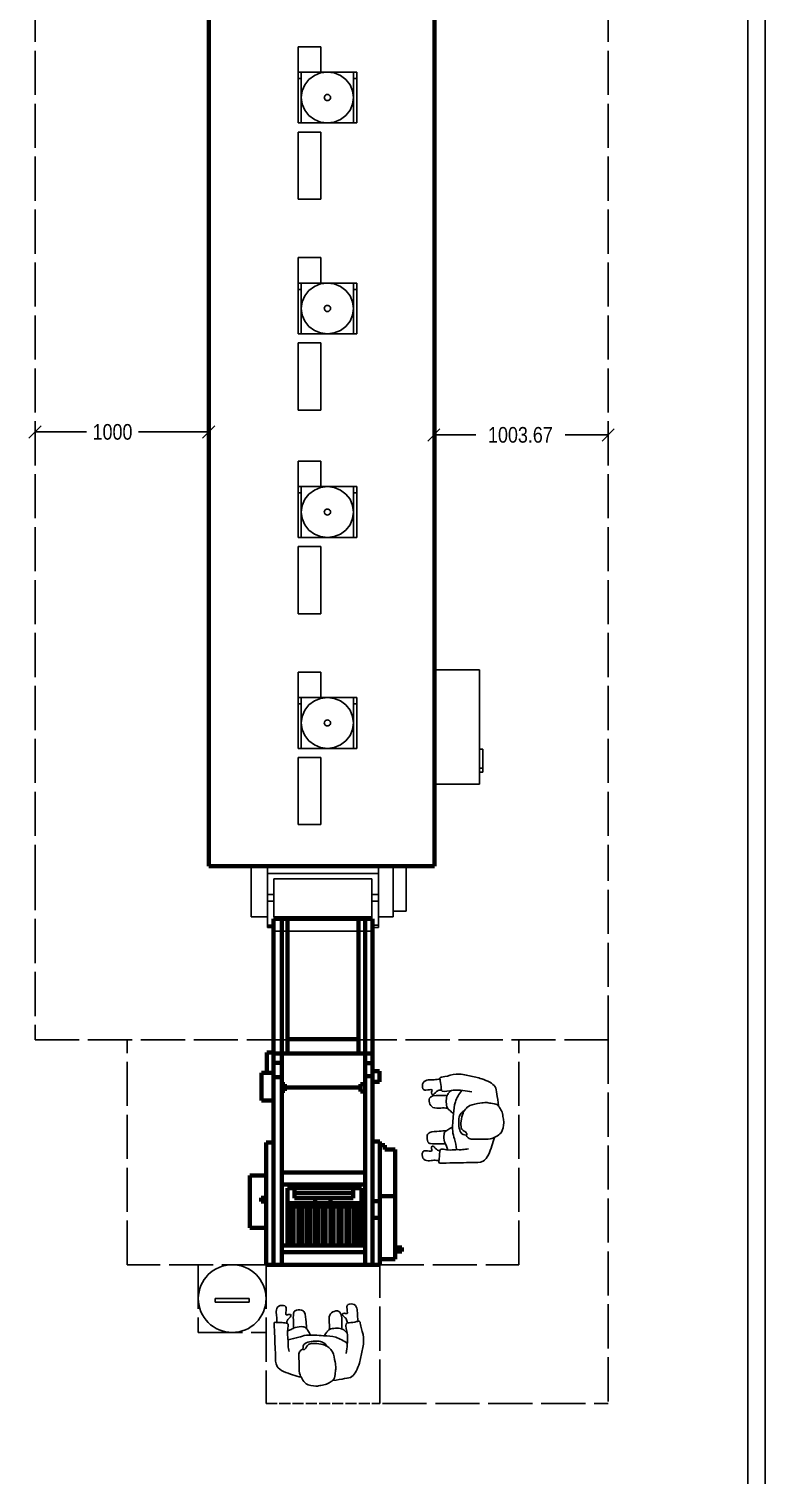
# Model space of a CAD drawing. Header units: millimetres. Extents: x -9564 to 100419, y -25359 to 24346.
# Drawn here: x 43816 to 48054, y -16585 to -8256 of the extents above; entities that cross this region are included whole.
import ezdxf

# ---------------------------------------------------------------- set-up
doc = ezdxf.new("R2010")
doc.units = ezdxf.units.MM
doc.header["$LTSCALE"] = 100
doc.linetypes.add('DASHED2', pattern=[0.762, 0.635, -0.127])
doc.linetypes.add('DASHEDX2', pattern=[3.048, 2.54, -0.508])
for name, color, linetype in [('Area circulacion', 50, 'DASHEDX2'), ('Area proceso', 90, 'DASHEDX2'), ('Cotas secundarias', 81, 'Continuous'), ('Maquinas', 200, 'Continuous'), ('Personal', 20, 'Continuous'), ('Transporte semielaborado', 30, 'Continuous')]:
    doc.layers.add(name, color=color, linetype=linetype)
doc.styles.add('OpenSansCondensed-Light', font='OpenSansCondensed-Light.ttf')
doc.dimstyles.new('Cotas Mateo', dxfattribs={"dimtxt": 90, "dimasz": 70, "dimexe": 0.375, "dimexo": 0.125, "dimgap": 0.1, "dimtad": 1, "dimzin": 12, "dimdsep": 46, "dimtxsty": 'OpenSansCondensed-Light', "dimblk": 'OBLIQUE', "dimcen": 2.5, "dimazin": 3, "dimtfac": 0.5, "dimtmove": 2, "dimatfit": 3, "dimarcsym": 0})

# ---------------------------------------------------------------- blocks, each defined once
blk = doc.blocks.new('pa17-16')
for points, knots in [([(5.5575, 2.4391), (5.5549, 2.4218), (5.5525, 2.3852), (5.5491, 2.3329), (5.5712, 2.2599), (5.5431, 2.2589), (5.5029, 2.2526), (5.4793, 2.2435), (5.4785, 2.2813), (5.4499, 2.3438), (5.4658, 2.4235), (5.4776, 2.5033), (5.5116, 2.5798), (5.5552, 2.585), (5.608, 2.5962), (5.6336, 2.6001)], [0, 0, 0, 0, 0.404899, 0.829805, 1.276298, 1.516647, 1.885942, 2.122553, 2.418487, 2.881882, 3.382407, 3.897515, 4.613825, 5.020942, 5.393355, 5.393355, 5.393355, 5.393355]), ([(5.62, 2.5537), (5.6188, 2.5427), (5.6154, 2.5253), (5.6223, 2.4901), (5.6346, 2.4293), (5.661, 2.4064), (5.685, 2.3908), (5.7322, 2.3832), (5.7723, 2.3842), (5.7881, 2.3969), (5.8018, 2.4268), (5.8146, 2.4162), (5.8324, 2.4305), (5.8382, 2.4568), (5.8318, 2.5038), (5.8344, 2.5615), (5.8137, 2.5937), (5.7944, 2.6284), (5.7307, 2.6388), (5.7037, 2.6296), (5.6679, 2.626), (5.6442, 2.6055), (5.6228, 2.5961), (5.6214, 2.5667), (5.62, 2.5537)], [0, 0, 0, 0, 0.297584, 0.631064, 1.068635, 1.39533, 1.69617, 2.097861, 2.458938, 2.716293, 3.010442, 3.199165, 3.447293, 3.731671, 4.119196, 4.541864, 4.881702, 5.22714, 5.673063, 5.989311, 6.327668, 6.644571, 6.906626, 7.259736, 7.259736, 7.259736, 7.259736]), ([(5.8196, 2.5846), (5.837, 2.5819), (5.8817, 2.5675), (5.9755, 2.5418), (5.972, 2.4609), (5.9791, 2.3926), (5.9812, 2.315), (5.9891, 2.2612), (5.9692, 2.2664), (5.9401, 2.2663), (5.9063, 2.2668), (5.9005, 2.2811), (5.909, 2.3184), (5.9007, 2.3606), (5.9019, 2.4011), (5.8964, 2.4238), (5.8933, 2.4348)], [6.682038, 6.682038, 6.682038, 6.682038, 7.076266, 7.806153, 8.304227, 8.77662, 9.284333, 9.649979, 9.844608, 10.160206, 10.472731, 10.661147, 10.998544, 11.371438, 11.724832, 12.051545, 12.051545, 12.051545, 12.051545]), ([(5.6724, 2.3994), (5.675, 2.3947), (5.6837, 2.383), (5.7041, 2.3718), (5.7348, 2.3697), (5.774, 2.3728), (5.8085, 2.3874), (5.8116, 2.4015), (5.8144, 2.4199)], [0.121052, 0.121052, 0.121052, 0.121052, 0.297289, 0.584433, 0.895396, 1.26174, 1.600834, 1.760925, 1.760925, 1.760925, 1.760925]), ([(5.5522, 2.3809), (5.573, 2.3653), (5.6222, 2.3398), (5.6924, 2.3383), (5.7952, 2.3323), (5.8376, 2.352), (5.881, 2.3613), (5.9019, 2.366)], [0, 0, 0, 0, 0.49262, 0.970296, 1.525877, 1.91054, 2.357805, 2.357805, 2.357805, 2.357805]), ([(5.5552, 2.3206), (5.5597, 2.3147), (5.5706, 2.3043), (5.5892, 2.2916), (5.6248, 2.2913), (5.6613, 2.2967), (5.6731, 2.3154), (5.6858, 2.3299), (5.6912, 2.3378)], [0, 0, 0, 0, 0.262594, 0.520609, 0.853848, 1.185107, 1.43842, 1.738028, 1.738028, 1.738028, 1.738028]), ([(5.5867, 2.2952), (5.5866, 2.2877), (5.5872, 2.2667), (5.5883, 2.1873), (5.6353, 2.19), (5.6673, 2.2128), (5.6606, 2.2618), (5.6599, 2.2881), (5.6606, 2.3008)], [0.078483, 0.078483, 0.078483, 0.078483, 0.321516, 0.797556, 1.122606, 1.448668, 1.830958, 2.166281, 2.166281, 2.166281, 2.166281]), ([(5.7713, 2.3359), (5.7736, 2.3305), (5.7786, 2.3203), (5.7954, 2.2951), (5.8154, 2.2848), (5.8612, 2.2906), (5.8838, 2.3057), (5.8988, 2.3117), (5.9058, 2.3148)], [0, 0, 0, 0, 0.233477, 0.532145, 0.79329, 1.163492, 1.458071, 1.725911, 1.725911, 1.725911, 1.725911]), ([(5.7943, 2.2992), (5.7951, 2.2858), (5.7984, 2.2614), (5.8038, 2.2002), (5.8255, 2.1869), (5.8672, 2.191), (5.8755, 2.2117), (5.8718, 2.2605), (5.8715, 2.286), (5.871, 2.2978)], [0, 0, 0, 0, 0.353805, 0.775896, 1.041599, 1.377968, 1.615337, 2.001902, 2.313716, 2.313716, 2.313716, 2.313716]), ([(5.4915, 2.2484), (5.4936, 2.2374), (5.4981, 2.215), (5.4968, 2.1806), (5.512, 2.1445), (5.5569, 2.147), (5.5634, 2.1681), (5.5498, 2.2128), (5.5753, 2.1995), (5.5912, 2.209), (5.5741, 2.2257), (5.5617, 2.2339), (5.5559, 2.2515), (5.5556, 2.26)], [0, 0, 0, 0, 0.324329, 0.654038, 0.980089, 1.31306, 1.562526, 1.890179, 2.123217, 2.319335, 2.559559, 2.78492, 3.066636, 3.066636, 3.066636, 3.066636]), ([(5.9713, 2.2652), (5.9703, 2.2553), (5.9686, 2.234), (5.9786, 2.2017), (5.9668, 2.1644), (5.9218, 2.1628), (5.9134, 2.1832), (5.9229, 2.229), (5.8988, 2.2135), (5.882, 2.2215), (5.8976, 2.2397), (5.908, 2.248), (5.912, 2.2618), (5.9127, 2.2683)], [0.038839, 0.038839, 0.038839, 0.038839, 0.324329, 0.654038, 0.980089, 1.31306, 1.562526, 1.890179, 2.123217, 2.319335, 2.559559, 2.78492, 2.989829, 2.989829, 2.989829, 2.989829])]:
    blk.add_open_spline(points, degree=3, knots=knots)
blk = doc.blocks.new('_OBLIQUE')
at = {"color": 0, "linetype": 'ByBlock'}
blk.add_line((-0.5, -0.5), (0.5, 0.5), dxfattribs=at)
blk = doc.blocks.new('*D44')
at = {"layer": 'Cotas secundarias', "color": 0, "lineweight": -2, "transparency": 16777216}
for p, q in [((43850.7, -10577.1), (43850.7, -10576.9)), ((43850.7, -10577.3), (44146.8, -10577.3)), ((44850.7, -10577.3), (44447, -10577.3)), ((44850.7, -10577.4), (44850.7, -10577.6))]:
    blk.add_line(p, q, dxfattribs=at)
at = {"layer": 'Defpoints', "color": 0, "transparency": 16777216}
for p in [(43850.7, -10577.3), (43850.7, -10577.3), (44850.7, -10577.3)]:
    blk.add_point(p, dxfattribs=at)
at = {"layer": 'Cotas secundarias', "color": 0, "lineweight": -2, "transparency": 16777216, "xscale": 70, "yscale": 70, "zscale": 70, "rotation": 180}
blk.add_blockref('_OBLIQUE', (43850.7, -10577.3), dxfattribs=at)
at = {"layer": 'Cotas secundarias', "color": 0, "lineweight": -2, "transparency": 16777216, "xscale": 70, "yscale": 70, "zscale": 70}
blk.add_blockref('_OBLIQUE', (44850.7, -10577.3), dxfattribs=at)
at = {"layer": 'Cotas secundarias', "color": 0, "transparency": 16777216, "insert": (44296.9, -10577.3), "char_height": 90, "attachment_point": 5, "style": 'OpenSansCondensed-Light'}
blk.add_mtext('1000', dxfattribs=at)
blk = doc.blocks.new('*D45')
at = {"layer": 'Cotas secundarias', "color": 0, "lineweight": -2, "transparency": 16777216}
for p, q in [((46147.1, -10577.4), (46147.1, -10594.7)), ((46147.1, -10594.4), (46387.8, -10594.4)), ((47150.7, -10594.4), (46902.3, -10594.4)), ((47150.7, -10577.4), (47150.7, -10594.7))]:
    blk.add_line(p, q, dxfattribs=at)
at = {"layer": 'Defpoints', "color": 0, "transparency": 16777216}
for p in [(46147.1, -10577.3), (47150.7, -10577.3), (47150.7, -10594.4)]:
    blk.add_point(p, dxfattribs=at)
at = {"layer": 'Cotas secundarias', "color": 0, "lineweight": -2, "transparency": 16777216, "xscale": 70, "yscale": 70, "zscale": 70, "rotation": 180}
blk.add_blockref('_OBLIQUE', (46147.1, -10594.4), dxfattribs=at)
at = {"layer": 'Cotas secundarias', "color": 0, "lineweight": -2, "transparency": 16777216, "xscale": 70, "yscale": 70, "zscale": 70}
blk.add_blockref('_OBLIQUE', (47150.7, -10594.4), dxfattribs=at)
at = {"layer": 'Cotas secundarias', "color": 0, "transparency": 16777216, "insert": (46645.1, -10594.4), "char_height": 90, "attachment_point": 5, "style": 'OpenSansCondensed-Light'}
blk.add_mtext('1003.67', dxfattribs=at)

msp = doc.modelspace()

# ---------------------------------------------------------------- linework, layer by layer
for p, q in [((47953.695, -4561.036), (47953.695, -23758.736)), ((48053.695, -4961.036), (48053.695, -23858.736)), ((46150.734, -13077.272), (46147.068, -13077.272))]:
    msp.add_line(p, q)
at = {"color": 3, "linetype": 'DASHED2'}
msp.add_line((45180.972, -16173.15), (45835.793, -16173.15), dxfattribs=at)
at = {"layer": 'Area circulacion', "color": 2}
for p in [(47150.734, -14077.272), (45850.734, -16173.15)]:
    msp.add_line(p, (47150.734, -16173.15), dxfattribs=at)
at = {"layer": 'Area proceso', "color": 3}
for p, q in [((43850.734, -8077.272), (43850.734, -13077.272)), ((47150.734, -8077.272), (47150.734, -13077.272)), ((43850.734, -13077.272), (43850.734, -14077.272)), ((47150.734, -14077.272), (47150.734, -13077.272)), ((43850.734, -14077.272), (47150.734, -14077.272)), ((44380.972, -15373.15), (44380.972, -14077.272)), ((46635.793, -15373.15), (46635.793, -14077.272)), ((45180.972, -15373.15), (44380.972, -15373.15)), ((44790.972, -15373.15), (44790.972, -15763.15)), ((45180.972, -15373.15), (45180.972, -16173.15)), ((45835.793, -16173.15), (45835.793, -15373.15)), ((45835.793, -15373.15), (46635.793, -15373.15)), ((44790.972, -15763.15), (45180.972, -15763.15))]:
    msp.add_line(p, q, dxfattribs=at)
at = {"layer": 'Area proceso'}
msp.add_line((45180.972, -15373.15), (44790.972, -15373.15), dxfattribs=at)
at = {"layer": 'Maquinas', "lineweight": 100}
for p, q in [((44850.734, -8077.272), (44850.734, -13077.272)), ((46150.734, -13077.272), (46150.734, -8077.272)), ((44850.734, -9892.585), (44850.734, -9892.585)), ((44850.734, -13077.272), (46150.734, -13077.272)), ((45224.667, -15373.15), (45224.667, -13381.486)), ((45224.667, -13381.486), (45793.444, -13381.486)), ((45270.851, -14156.251), (45270.851, -13381.486)), ((45304.765, -14156.251), (45304.765, -13381.486)), ((45712.76, -14156.251), (45712.76, -13381.486)), ((45751.672, -14156.251), (45751.672, -13381.486)), ((45793.444, -13381.486), (45793.444, -15373.15)), ((45304.765, -14074.232), (45712.76, -14074.232)), ((45184.457, -14267.148), (45184.457, -14150.281)), ((45184.457, -14150.281), (45224.667, -14150.281)), ((45224.667, -14156.251), (45793.444, -14156.251)), ((45270.851, -14156.251), (45270.851, -15373.15)), ((45751.672, -14156.251), (45751.672, -15373.15)), ((45270.851, -14210.095), (45224.667, -14210.095)), ((45793.444, -14213.139), (45751.672, -14213.139)), ((45154.94, -14427), (45154.94, -14267.148)), ((45154.94, -14267.148), (45184.457, -14267.148)), ((45184.457, -14267.148), (45224.667, -14267.148)), ((45270.851, -14293.84), (45224.667, -14293.84)), ((45793.444, -14287.831), (45751.672, -14287.831)), ((45793.444, -14259.219), (45833.072, -14259.219)), ((45833.072, -14319.418), (45793.444, -14319.418)), ((45833.072, -14259.219), (45833.072, -14319.418)), ((45288.108, -14333.983), (45270.851, -14333.983)), ((45270.851, -14371.525), (45288.108, -14371.525)), ((45288.108, -14371.525), (45288.108, -14333.983)), ((45288.108, -14352.754), (45723.694, -14352.754)), ((45723.694, -14352.754), (45723.694, -14333.282)), ((45723.694, -14333.282), (45751.672, -14333.282)), ((45723.694, -14352.754), (45723.694, -14375.993)), ((45723.694, -14375.993), (45751.672, -14375.993)), ((45224.667, -14427), (45154.94, -14427)), ((45180.972, -15373.15), (45180.972, -14669.581)), ((45180.972, -14669.581), (45224.667, -14669.581)), ((45835.793, -14663.684), (45793.444, -14663.684)), ((45835.793, -15373.15), (45835.793, -14663.684)), ((45864.742, -14684.554), (45835.793, -14684.554)), ((45864.742, -14710.059), (45864.742, -14684.554)), ((45924.957, -14710.059), (45864.742, -14710.059)), ((45924.957, -15341.925), (45924.957, -14710.059)), ((45088.401, -15161.073), (45088.401, -14859.237)), ((45088.401, -14859.237), (45180.972, -14859.237)), ((45751.672, -14841.956), (45270.851, -14841.956)), ((45152.227, -15009.195), (45152.227, -14987.139)), ((45152.227, -14987.139), (45180.972, -14987.139)), ((45303.945, -15261.552), (45303.945, -14932.31)), ((45303.945, -14932.31), (45730.577, -14932.31)), ((45343.751, -14989.818), (45343.751, -14932.31)), ((45343.751, -14961.064), (45681.643, -14961.064)), ((45343.751, -14989.818), (45681.643, -14989.818)), ((45552.748, -15018.89), (45552.748, -14989.818)), ((45681.643, -14989.818), (45681.643, -14932.31)), ((45730.577, -14932.31), (45730.577, -15261.552)), ((45924.957, -14977.879), (45835.793, -14977.879)), ((45180.972, -15009.195), (45152.227, -15009.195)), ((45730.577, -15018.89), (45303.945, -15018.89)), ((45303.945, -15038.713), (45730.577, -15038.713)), ((45321.288, -15261.552), (45321.288, -15039.508)), ((45321.288, -15039.508), (45339.639, -15039.508)), ((45339.639, -15039.508), (45339.639, -15261.552)), ((45367.54, -15261.552), (45367.54, -15039.508)), ((45367.54, -15039.508), (45385.89, -15039.508)), ((45385.89, -15039.508), (45385.89, -15261.552)), ((45413.624, -15261.552), (45413.624, -15039.508)), ((45413.624, -15039.508), (45431.975, -15039.508)), ((45431.975, -15039.508), (45431.975, -15261.552)), ((45459.876, -15261.552), (45459.876, -15039.508)), ((45459.876, -15039.508), (45478.227, -15039.508)), ((45478.227, -15039.508), (45478.227, -15261.552)), ((45505.114, -15261.552), (45505.114, -15039.508)), ((45505.114, -15039.508), (45523.464, -15039.508)), ((45523.464, -15039.508), (45523.464, -15261.552)), ((45551.365, -15261.552), (45551.365, -15039.508)), ((45551.365, -15039.508), (45569.716, -15039.508)), ((45569.716, -15039.508), (45569.716, -15261.552)), ((45597.45, -15261.552), (45597.45, -15039.508)), ((45597.45, -15039.508), (45615.801, -15039.508)), ((45615.801, -15039.508), (45615.801, -15261.552)), ((45643.701, -15261.552), (45643.701, -15039.508)), ((45643.701, -15039.508), (45662.052, -15039.508)), ((45662.052, -15039.508), (45662.052, -15261.552)), ((45688.598, -15261.552), (45688.598, -15039.508)), ((45688.598, -15039.508), (45706.948, -15039.508)), ((45706.948, -15039.508), (45706.948, -15261.552)), ((45730.577, -15038.713), (45730.577, -15018.89)), ((45835.793, -15007.338), (45793.444, -15007.338)), ((45835.793, -15103.092), (45793.444, -15103.092)), ((45180.972, -15161.073), (45088.401, -15161.073)), ((45270.851, -15261.552), (45751.672, -15261.552)), ((45270.851, -15300.134), (45751.672, -15300.134)), ((45962.013, -15274.681), (45924.957, -15274.681)), ((45924.957, -15297.869), (45962.013, -15297.869)), ((45962.013, -15297.869), (45962.013, -15274.681)), ((45224.667, -15373.15), (45180.972, -15373.15)), ((45269.201, -15373.15), (45224.667, -15373.15)), ((45269.201, -15373.15), (45306.426, -15373.15)), ((45750.162, -15373.15), (45306.426, -15373.15)), ((45750.162, -15373.15), (45793.444, -15373.15)), ((45793.444, -15373.15), (45835.793, -15373.15)), ((45835.793, -15341.925), (45924.957, -15341.925))]:
    msp.add_line(p, q, dxfattribs=at)
at = {"layer": 'Maquinas'}
for p, q in [((44850.734, -13077.272), (44850.734, -8077.272)), ((46147.068, -11947.031), (46147.068, -8077.272)), ((45364.935, -8504.882), (45364.935, -8358.487)), ((45364.935, -8358.487), (45496.447, -8358.487)), ((45496.447, -8358.487), (45496.447, -8504.882)), ((45383.723, -8504.882), (45364.935, -8504.882)), ((45364.935, -8504.882), (45364.935, -8541.48)), ((45383.723, -8541.48), (45364.935, -8541.48)), ((45364.935, -8797.671), (45364.935, -8541.48)), ((45496.447, -8504.882), (45383.723, -8504.882)), ((45383.723, -8504.882), (45383.723, -8541.48)), ((45383.723, -8651.277), (45383.723, -8541.48)), ((45388.844, -8613.387), (45403.859, -8578.079)), ((45403.859, -8578.079), (45427.744, -8547.76)), ((45427.744, -8547.76), (45458.872, -8524.495)), ((45458.872, -8524.495), (45495.122, -8509.87)), ((45495.122, -8509.87), (45534.022, -8504.882)), ((45496.447, -8504.882), (45534.022, -8504.882)), ((45534.022, -8504.882), (45572.922, -8509.87)), ((45534.022, -8504.882), (45684.322, -8504.882)), ((45572.922, -8509.87), (45609.172, -8524.495)), ((45609.172, -8524.495), (45640.3, -8547.76)), ((45640.3, -8547.76), (45664.185, -8578.079)), ((45664.185, -8578.079), (45679.2, -8613.387)), ((45684.322, -8504.882), (45684.322, -8541.48)), ((45703.109, -8504.882), (45684.322, -8504.882)), ((45703.109, -8541.48), (45684.322, -8541.48)), ((45684.322, -8651.277), (45684.322, -8541.48)), ((45703.109, -8504.882), (45703.109, -8541.48)), ((45703.109, -8797.671), (45703.109, -8541.48)), ((45383.723, -8651.277), (45388.844, -8613.387)), ((45388.844, -8689.166), (45383.723, -8651.277)), ((45383.723, -8797.671), (45383.723, -8651.277)), ((45516.859, -8646.797), (45516.253, -8651.277)), ((45516.253, -8651.277), (45516.859, -8655.756)), ((45518.634, -8642.623), (45516.859, -8646.797)), ((45516.859, -8655.756), (45518.634, -8659.93)), ((45521.458, -8639.038), (45518.634, -8642.623)), ((45518.634, -8659.93), (45521.458, -8663.515)), ((45525.138, -8636.288), (45521.458, -8639.038)), ((45529.423, -8634.559), (45525.138, -8636.288)), ((45534.022, -8633.969), (45529.423, -8634.559)), ((45538.621, -8634.559), (45534.022, -8633.969)), ((45542.907, -8636.288), (45538.621, -8634.559)), ((45546.587, -8639.038), (45542.907, -8636.288)), ((45549.41, -8642.623), (45546.587, -8639.038)), ((45546.587, -8663.515), (45549.41, -8659.93)), ((45551.186, -8646.797), (45549.41, -8642.623)), ((45549.41, -8659.93), (45551.186, -8655.756)), ((45551.791, -8651.277), (45551.186, -8646.797)), ((45551.186, -8655.756), (45551.791, -8651.277)), ((45679.2, -8613.387), (45684.322, -8651.277)), ((45684.322, -8651.277), (45679.2, -8689.166)), ((45684.322, -8797.671), (45684.322, -8651.277)), ((45403.859, -8724.474), (45388.844, -8689.166)), ((45427.744, -8754.793), (45403.859, -8724.474)), ((45521.458, -8663.515), (45525.138, -8666.265)), ((45525.138, -8666.265), (45529.423, -8667.994)), ((45529.423, -8667.994), (45534.022, -8668.584)), ((45534.022, -8668.584), (45538.621, -8667.994)), ((45538.621, -8667.994), (45542.907, -8666.265)), ((45542.907, -8666.265), (45546.587, -8663.515)), ((45664.185, -8724.474), (45640.3, -8754.793)), ((45679.2, -8689.166), (45664.185, -8724.474)), ((45383.723, -8797.671), (45364.935, -8797.671)), ((45534.022, -8797.671), (45383.723, -8797.671)), ((45458.872, -8778.058), (45427.744, -8754.793)), ((45495.122, -8792.683), (45458.872, -8778.058)), ((45534.022, -8797.671), (45495.122, -8792.683)), ((45572.922, -8792.683), (45534.022, -8797.671)), ((45684.322, -8797.671), (45534.022, -8797.671)), ((45609.172, -8778.058), (45572.922, -8792.683)), ((45640.3, -8754.793), (45609.172, -8778.058)), ((45703.109, -8797.671), (45684.322, -8797.671)), ((45496.447, -8850.311), (45364.935, -8850.311)), ((45364.935, -8850.311), (45364.935, -9236.855)), ((45496.447, -9236.855), (45496.447, -8850.311)), ((45364.935, -9236.855), (45496.447, -9236.855)), ((45364.935, -9719.413), (45364.935, -9573.019)), ((45364.935, -9573.019), (45496.447, -9573.019)), ((45496.447, -9573.019), (45496.447, -9719.413)), ((45383.723, -9719.413), (45364.935, -9719.413)), ((45364.935, -9719.413), (45364.935, -9756.012)), ((45496.447, -9719.413), (45383.723, -9719.413)), ((45383.723, -9719.413), (45383.723, -9756.012)), ((45427.744, -9762.291), (45458.872, -9739.026)), ((45458.872, -9739.026), (45495.122, -9724.402)), ((45495.122, -9724.402), (45534.022, -9719.413)), ((45496.447, -9719.413), (45534.022, -9719.413)), ((45534.022, -9719.413), (45572.922, -9724.402)), ((45534.022, -9719.413), (45684.322, -9719.413)), ((45572.922, -9724.402), (45609.172, -9739.026)), ((45609.172, -9739.026), (45640.3, -9762.291)), ((45684.322, -9719.413), (45684.322, -9756.012)), ((45703.109, -9719.413), (45684.322, -9719.413)), ((45703.109, -9719.413), (45703.109, -9756.012)), ((45383.723, -9756.012), (45364.935, -9756.012)), ((45364.935, -10012.203), (45364.935, -9756.012)), ((45383.723, -9865.808), (45383.723, -9756.012)), ((45388.844, -9827.918), (45403.859, -9792.611)), ((45403.859, -9792.611), (45427.744, -9762.291)), ((45640.3, -9762.291), (45664.185, -9792.611)), ((45664.185, -9792.611), (45679.2, -9827.918)), ((45703.109, -9756.012), (45684.322, -9756.012)), ((45684.322, -9865.808), (45684.322, -9756.012)), ((45703.109, -10012.203), (45703.109, -9756.012)), ((45383.723, -9865.808), (45388.844, -9827.918)), ((45388.844, -9903.698), (45383.723, -9865.808)), ((45383.723, -10012.203), (45383.723, -9865.808)), ((45403.859, -9939.005), (45388.844, -9903.698)), ((45516.859, -9861.329), (45516.253, -9865.808)), ((45516.253, -9865.808), (45516.859, -9870.287)), ((45518.634, -9857.154), (45516.859, -9861.329)), ((45516.859, -9870.287), (45518.634, -9874.462)), ((45521.458, -9853.57), (45518.634, -9857.154)), ((45518.634, -9874.462), (45521.458, -9878.046)), ((45525.138, -9850.819), (45521.458, -9853.57)), ((45521.458, -9878.046), (45525.138, -9880.797)), ((45529.423, -9849.09), (45525.138, -9850.819)), ((45525.138, -9880.797), (45529.423, -9882.526)), ((45534.022, -9848.501), (45529.423, -9849.09)), ((45529.423, -9882.526), (45534.022, -9883.115)), ((45538.621, -9849.09), (45534.022, -9848.501)), ((45534.022, -9883.115), (45538.621, -9882.526)), ((45542.907, -9850.819), (45538.621, -9849.09)), ((45538.621, -9882.526), (45542.907, -9880.797)), ((45546.587, -9853.57), (45542.907, -9850.819)), ((45542.907, -9880.797), (45546.587, -9878.046)), ((45549.41, -9857.154), (45546.587, -9853.57)), ((45546.587, -9878.046), (45549.41, -9874.462)), ((45551.186, -9861.329), (45549.41, -9857.154)), ((45549.41, -9874.462), (45551.186, -9870.287)), ((45551.791, -9865.808), (45551.186, -9861.329)), ((45551.186, -9870.287), (45551.791, -9865.808)), ((45679.2, -9903.698), (45664.185, -9939.005)), ((45679.2, -9827.918), (45684.322, -9865.808)), ((45684.322, -9865.808), (45679.2, -9903.698)), ((45684.322, -10012.203), (45684.322, -9865.808)), ((45427.744, -9969.325), (45403.859, -9939.005)), ((45458.872, -9992.59), (45427.744, -9969.325)), ((45495.122, -10007.214), (45458.872, -9992.59)), ((45609.172, -9992.59), (45572.922, -10007.214)), ((45640.3, -9969.325), (45609.172, -9992.59)), ((45664.185, -9939.005), (45640.3, -9969.325)), ((45383.723, -10012.203), (45364.935, -10012.203)), ((45496.447, -10064.842), (45364.935, -10064.842)), ((45364.935, -10064.842), (45364.935, -10451.387)), ((45534.022, -10012.203), (45383.723, -10012.203)), ((45534.022, -10012.203), (45495.122, -10007.214)), ((45496.447, -10451.387), (45496.447, -10064.842)), ((45572.922, -10007.214), (45534.022, -10012.203)), ((45684.322, -10012.203), (45534.022, -10012.203)), ((45703.109, -10012.203), (45684.322, -10012.203)), ((45364.935, -10451.387), (45496.447, -10451.387)), ((45364.935, -10891.959), (45364.935, -10745.564)), ((45364.935, -10745.564), (45496.447, -10745.564)), ((45496.447, -10745.564), (45496.447, -10891.959)), ((45383.723, -10891.959), (45364.935, -10891.959)), ((45364.935, -10891.959), (45364.935, -10928.557)), ((45496.447, -10891.959), (45383.723, -10891.959)), ((45383.723, -10891.959), (45383.723, -10928.557)), ((45458.872, -10911.572), (45495.122, -10896.947)), ((45495.122, -10896.947), (45534.022, -10891.959)), ((45496.447, -10891.959), (45534.022, -10891.959)), ((45534.022, -10891.959), (45572.922, -10896.947)), ((45534.022, -10891.959), (45684.322, -10891.959)), ((45572.922, -10896.947), (45609.172, -10911.572)), ((45684.322, -10891.959), (45684.322, -10928.557)), ((45703.109, -10891.959), (45684.322, -10891.959)), ((45703.109, -10891.959), (45703.109, -10928.557)), ((45383.723, -10928.557), (45364.935, -10928.557)), ((45364.935, -11184.748), (45364.935, -10928.557)), ((45383.723, -11038.353), (45383.723, -10928.557)), ((45388.844, -11000.464), (45403.859, -10965.156)), ((45403.859, -10965.156), (45427.744, -10934.837)), ((45427.744, -10934.837), (45458.872, -10911.572)), ((45609.172, -10911.572), (45640.3, -10934.837)), ((45640.3, -10934.837), (45664.185, -10965.156)), ((45664.185, -10965.156), (45679.2, -11000.464)), ((45703.109, -10928.557), (45684.322, -10928.557)), ((45684.322, -11038.353), (45684.322, -10928.557)), ((45703.109, -11184.748), (45703.109, -10928.557)), ((45383.723, -11038.353), (45388.844, -11000.464)), ((45388.844, -11076.243), (45383.723, -11038.353)), ((45383.723, -11184.748), (45383.723, -11038.353)), ((45403.859, -11111.551), (45388.844, -11076.243)), ((45516.859, -11033.874), (45516.253, -11038.353)), ((45516.253, -11038.353), (45516.859, -11042.833)), ((45518.634, -11029.7), (45516.859, -11033.874)), ((45516.859, -11042.833), (45518.634, -11047.007)), ((45521.458, -11026.115), (45518.634, -11029.7)), ((45518.634, -11047.007), (45521.458, -11050.592)), ((45525.138, -11023.365), (45521.458, -11026.115)), ((45521.458, -11050.592), (45525.138, -11053.342)), ((45529.423, -11021.636), (45525.138, -11023.365)), ((45525.138, -11053.342), (45529.423, -11055.071)), ((45534.022, -11021.046), (45529.423, -11021.636)), ((45529.423, -11055.071), (45534.022, -11055.661)), ((45538.621, -11021.636), (45534.022, -11021.046)), ((45534.022, -11055.661), (45538.621, -11055.071)), ((45542.907, -11023.365), (45538.621, -11021.636)), ((45538.621, -11055.071), (45542.907, -11053.342)), ((45546.587, -11026.115), (45542.907, -11023.365)), ((45542.907, -11053.342), (45546.587, -11050.592)), ((45549.41, -11029.7), (45546.587, -11026.115)), ((45546.587, -11050.592), (45549.41, -11047.007)), ((45551.186, -11033.874), (45549.41, -11029.7)), ((45549.41, -11047.007), (45551.186, -11042.833)), ((45551.791, -11038.353), (45551.186, -11033.874)), ((45551.186, -11042.833), (45551.791, -11038.353)), ((45679.2, -11076.243), (45664.185, -11111.551)), ((45679.2, -11000.464), (45684.322, -11038.353)), ((45684.322, -11038.353), (45679.2, -11076.243)), ((45684.322, -11184.748), (45684.322, -11038.353)), ((45427.744, -11141.87), (45403.859, -11111.551)), ((45458.872, -11165.135), (45427.744, -11141.87)), ((45640.3, -11141.87), (45609.172, -11165.135)), ((45664.185, -11111.551), (45640.3, -11141.87)), ((45383.723, -11184.748), (45364.935, -11184.748)), ((45496.447, -11237.388), (45364.935, -11237.388)), ((45364.935, -11237.388), (45364.935, -11623.932)), ((45534.022, -11184.748), (45383.723, -11184.748)), ((45495.122, -11179.76), (45458.872, -11165.135)), ((45534.022, -11184.748), (45495.122, -11179.76)), ((45496.447, -11623.932), (45496.447, -11237.388)), ((45572.922, -11179.76), (45534.022, -11184.748)), ((45684.322, -11184.748), (45534.022, -11184.748)), ((45609.172, -11165.135), (45572.922, -11179.76)), ((45703.109, -11184.748), (45684.322, -11184.748)), ((45364.935, -11623.932), (45496.447, -11623.932)), ((45364.935, -12106.49), (45364.935, -11960.096)), ((45364.935, -11960.096), (45496.447, -11960.096)), ((45496.447, -11960.096), (45496.447, -12106.49)), ((46147.068, -11947.031), (46410.092, -11947.031)), ((46147.068, -11947.031), (46147.068, -12605.807)), ((46410.092, -12403.708), (46410.092, -11947.031)), ((45383.723, -12106.49), (45364.935, -12106.49)), ((45364.935, -12106.49), (45364.935, -12143.089)), ((45383.723, -12143.089), (45364.935, -12143.089)), ((45364.935, -12399.28), (45364.935, -12143.089)), ((45496.447, -12106.49), (45383.723, -12106.49)), ((45383.723, -12106.49), (45383.723, -12143.089)), ((45383.723, -12252.885), (45383.723, -12143.089)), ((45403.859, -12179.688), (45427.744, -12149.368)), ((45427.744, -12149.368), (45458.872, -12126.103)), ((45458.872, -12126.103), (45495.122, -12111.479)), ((45495.122, -12111.479), (45534.022, -12106.49)), ((45496.447, -12106.49), (45534.022, -12106.49)), ((45534.022, -12106.49), (45572.922, -12111.479)), ((45534.022, -12106.49), (45684.322, -12106.49)), ((45572.922, -12111.479), (45609.172, -12126.103)), ((45609.172, -12126.103), (45640.3, -12149.368)), ((45640.3, -12149.368), (45664.185, -12179.688)), ((45684.322, -12106.49), (45684.322, -12143.089)), ((45703.109, -12106.49), (45684.322, -12106.49)), ((45703.109, -12143.089), (45684.322, -12143.089)), ((45684.322, -12252.885), (45684.322, -12143.089)), ((45703.109, -12106.49), (45703.109, -12143.089)), ((45703.109, -12399.28), (45703.109, -12143.089)), ((45383.723, -12252.885), (45388.844, -12214.995)), ((45388.844, -12214.995), (45403.859, -12179.688)), ((45521.458, -12240.647), (45518.634, -12244.231)), ((45525.138, -12237.896), (45521.458, -12240.647)), ((45529.423, -12236.167), (45525.138, -12237.896)), ((45534.022, -12235.578), (45529.423, -12236.167)), ((45538.621, -12236.167), (45534.022, -12235.578)), ((45542.907, -12237.896), (45538.621, -12236.167)), ((45546.587, -12240.647), (45542.907, -12237.896)), ((45549.41, -12244.231), (45546.587, -12240.647)), ((45664.185, -12179.688), (45679.2, -12214.995)), ((45679.2, -12214.995), (45684.322, -12252.885)), ((45388.844, -12290.775), (45383.723, -12252.885)), ((45383.723, -12399.28), (45383.723, -12252.885)), ((45403.859, -12326.082), (45388.844, -12290.775)), ((45427.744, -12356.402), (45403.859, -12326.082)), ((45516.859, -12248.406), (45516.253, -12252.885)), ((45516.253, -12252.885), (45516.859, -12257.364)), ((45518.634, -12244.231), (45516.859, -12248.406)), ((45516.859, -12257.364), (45518.634, -12261.539)), ((45518.634, -12261.539), (45521.458, -12265.123)), ((45521.458, -12265.123), (45525.138, -12267.874)), ((45525.138, -12267.874), (45529.423, -12269.603)), ((45529.423, -12269.603), (45534.022, -12270.192)), ((45534.022, -12270.192), (45538.621, -12269.603)), ((45538.621, -12269.603), (45542.907, -12267.874)), ((45542.907, -12267.874), (45546.587, -12265.123)), ((45546.587, -12265.123), (45549.41, -12261.539)), ((45551.186, -12248.406), (45549.41, -12244.231)), ((45549.41, -12261.539), (45551.186, -12257.364)), ((45551.791, -12252.885), (45551.186, -12248.406)), ((45551.186, -12257.364), (45551.791, -12252.885)), ((45664.185, -12326.082), (45640.3, -12356.402)), ((45679.2, -12290.775), (45664.185, -12326.082)), ((45684.322, -12252.885), (45679.2, -12290.775)), ((45684.322, -12399.28), (45684.322, -12252.885)), ((45383.723, -12399.28), (45364.935, -12399.28)), ((45534.022, -12399.28), (45383.723, -12399.28)), ((45458.872, -12379.667), (45427.744, -12356.402)), ((45495.122, -12394.291), (45458.872, -12379.667)), ((45534.022, -12399.28), (45495.122, -12394.291)), ((45572.922, -12394.291), (45534.022, -12399.28)), ((45684.322, -12399.28), (45534.022, -12399.28)), ((45609.172, -12379.667), (45572.922, -12394.291)), ((45640.3, -12356.402), (45609.172, -12379.667)), ((45703.109, -12399.28), (45684.322, -12399.28)), ((46410.092, -12403.708), (46428.879, -12403.708)), ((46410.092, -12403.708), (46410.092, -12513.504)), ((46428.879, -12403.708), (46428.879, -12440.917)), ((45496.447, -12451.919), (45364.935, -12451.919)), ((45364.935, -12451.919), (45364.935, -12838.464)), ((45496.447, -12838.464), (45496.447, -12451.919)), ((46428.879, -12476.296), (46428.879, -12440.917)), ((46428.879, -12476.296), (46428.879, -12513.504)), ((46410.092, -12513.504), (46428.879, -12513.504)), ((46410.092, -12537.254), (46410.092, -12513.504)), ((46410.092, -12537.254), (46428.879, -12537.254)), ((46410.092, -12605.807), (46410.092, -12537.254)), ((46428.879, -12513.504), (46428.879, -12537.254)), ((46147.068, -12605.807), (46410.092, -12605.807)), ((46147.068, -13077.272), (46147.068, -12605.807)), ((45364.935, -12838.464), (45496.447, -12838.464)), ((45094.971, -13077.272), (44850.734, -13077.272)), ((45094.971, -13077.272), (45188.908, -13077.272)), ((45094.971, -13077.272), (45094.971, -13370.061)), ((45188.908, -13077.272), (45827.681, -13077.272)), ((45188.908, -13077.272), (45188.908, -13119.543)), ((45188.908, -13241.91), (45188.908, -13119.543)), ((45188.908, -13119.543), (45827.681, -13119.543)), ((45790.106, -13150.469), (45226.483, -13150.469)), ((45226.483, -13241.91), (45226.483, -13150.469)), ((45790.106, -13150.469), (45790.106, -13241.966)), ((45827.681, -13077.272), (45912.225, -13077.272)), ((45827.681, -13077.272), (45827.681, -13119.543)), ((45827.681, -13241.966), (45827.681, -13119.543)), ((45912.225, -13337.846), (45912.225, -13077.272)), ((45912.225, -13077.272), (45987.374, -13077.272)), ((45987.374, -13077.272), (46147.068, -13077.272)), ((45987.374, -13337.846), (45987.374, -13077.272)), ((45226.483, -13241.91), (45188.908, -13241.91)), ((45188.908, -13241.91), (45188.908, -13278.62)), ((45226.483, -13278.62), (45226.483, -13241.91)), ((45790.106, -13241.966), (45827.681, -13241.966)), ((45790.106, -13278.564), (45790.106, -13241.966)), ((45827.681, -13278.564), (45827.681, -13241.966)), ((45226.483, -13278.62), (45188.908, -13278.62)), ((45188.908, -13370.061), (45188.908, -13278.62)), ((45226.483, -13370.061), (45226.483, -13278.62)), ((45790.106, -13278.564), (45827.681, -13278.564)), ((45790.106, -13278.564), (45790.106, -13370.061)), ((45827.681, -13370.061), (45827.681, -13278.564)), ((45188.908, -13370.061), (45094.971, -13370.061)), ((45188.908, -13416.737), (45188.908, -13370.061)), ((45790.106, -13370.061), (45226.483, -13370.061)), ((45226.483, -13382.61), (45790.106, -13382.61)), ((45226.483, -13416.737), (45226.483, -13382.61)), ((45790.106, -13416.835), (45790.106, -13382.61)), ((45912.225, -13370.061), (45827.681, -13370.061)), ((45827.681, -13416.835), (45827.681, -13370.061)), ((45912.225, -13370.061), (45912.225, -13337.846)), ((45987.374, -13337.846), (45912.225, -13337.846)), ((45226.483, -13416.737), (45188.908, -13416.737)), ((45188.908, -13418.738), (45188.908, -13416.737)), ((45226.483, -13418.748), (45188.908, -13418.738)), ((45188.908, -13428.459), (45188.908, -13418.738)), ((45226.483, -13428.47), (45188.908, -13428.459)), ((45188.908, -13430.47), (45188.908, -13428.459)), ((45226.483, -13430.47), (45188.908, -13430.47)), ((45226.483, -13418.748), (45226.483, -13416.737)), ((45226.483, -13418.748), (45226.483, -13428.47)), ((45226.483, -13430.47), (45226.483, -13428.47)), ((45226.483, -13452.654), (45226.483, -13430.47)), ((45226.483, -13452.654), (45790.106, -13452.654)), ((45790.106, -13416.835), (45827.681, -13416.835)), ((45790.106, -13416.835), (45790.106, -13430.373)), ((45790.106, -13430.373), (45827.681, -13430.373)), ((45790.106, -13452.654), (45790.106, -13430.373)), ((45827.681, -13416.835), (45827.681, -13430.373)), ((45827.681, -13417.613), (45827.681, -13417.668))]:
    msp.add_line(p, q, dxfattribs=at)
at = {"layer": 'Maquinas', "lineweight": 100}
for points in [[(45751.672, -14910.252), (45270.851, -14910.252)], [(45464.274, -14989.818), (45464.274, -15018.89)]]:
    msp.add_lwpolyline(points, dxfattribs=at)
for centre, radius, start, end in [((44985.073, -8039.16), 1166.284, 263.3856737, 263.6655107), ((44901.182, -8129.852), 1250.658, 267.6882148, 267.9476968)]:
    msp.add_arc(centre, radius, start, end, dxfattribs=at)
at = {"layer": 'Transporte semielaborado'}
for p, q in [((44888.472, -15588.15), (44888.472, -15568.15)), ((44888.472, -15568.15), (44985.972, -15568.15)), ((44985.972, -15568.15), (45083.472, -15568.15)), ((45083.472, -15568.15), (45083.472, -15588.15)), ((44985.972, -15588.15), (44888.472, -15588.15)), ((45043.472, -15588.15), (44985.972, -15588.15)), ((45083.472, -15588.15), (45043.472, -15588.15))]:
    msp.add_line(p, q, dxfattribs=at)
msp.add_circle((44985.972, -15568.15), 195, dxfattribs=at)

# ---------------------------------------------------------------- block references
at = {"layer": 'Personal'}
for p, xscale, yscale, zscale, rotation in [((44230.459, -8830.984), 979.1504951166463, 979.1504951166463, 979.1504951166463, 267.3569437258109), ((51135.416, -13615.363), 979.1504951166457, 979.1504951166457, 979.1504951166457, 178.7466901628452)]:
    msp.add_blockref('pa17-16', p, dxfattribs=dict(at, xscale=xscale, yscale=yscale, zscale=zscale, rotation=rotation))

# ---------------------------------------------------------------- dimensions: what is measured, and where the dimension line sits
at = {"layer": 'Cotas secundarias'}
for base, p1, p2, picture, middle in [((43850.734, -10577.272), (44850.734, -10577.272), (43850.734, -10577.272), '*D44', (44296.876, -10577.272)), ((47150.734, -10594.37), (46147.068, -10577.272), (47150.734, -10577.272), '*D45', (46645.077, -10594.37))]:
    dim = msp.add_linear_dim(base=base, p1=p1, p2=p2, dimstyle='Cotas Mateo', dxfattribs=at)
    dim.commit()
    dim.dimension.update_dxf_attribs({"geometry": picture, "text_midpoint": middle, "dimtype": 160})

doc.saveas('drawing.dxf')
